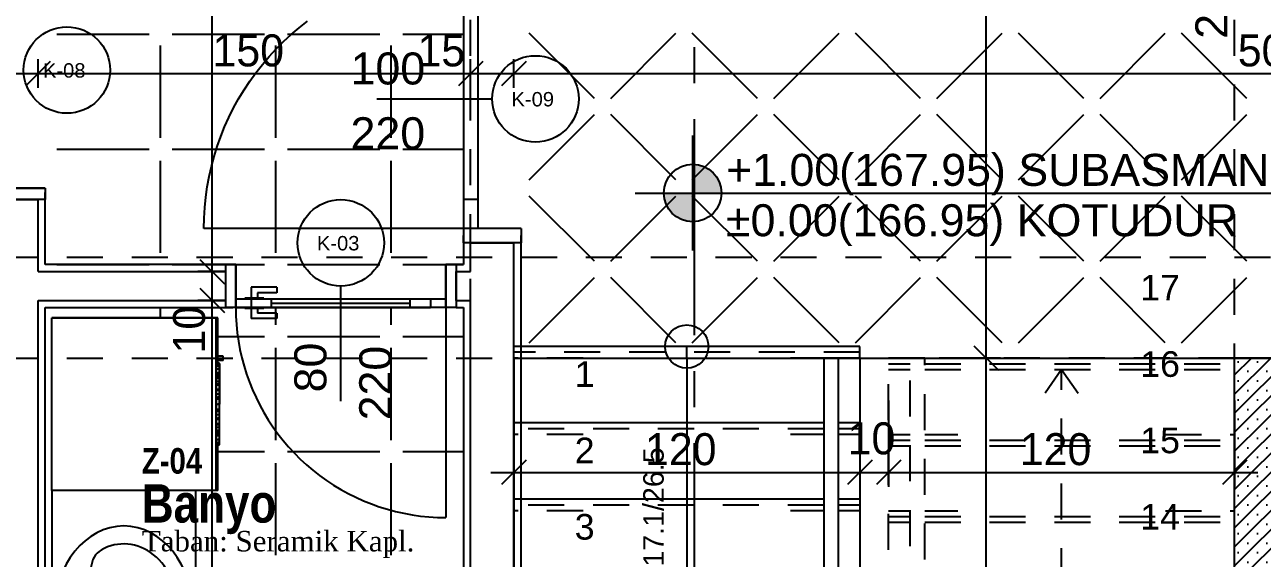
# Model space of a CAD drawing. Header units: metres. Extents: x -220 to 294, y -29 to 18.
# Drawn here: x -83.029 to -78.737, y 1.605 to 3.457 of the extents above; entities that cross this region are included whole.
import ezdxf

# ---------------------------------------------------------------- set-up
doc = ezdxf.new("R2010")
doc.units = ezdxf.units.M
doc.header["$MEASUREMENT"] = 0
doc.linetypes.add('CENTER2', pattern=[1.125, 0.75, -0.125, 0.125, -0.125])
doc.linetypes.add('HIDDEN2', pattern=[0.1875, 0.125, -0.0625])
for name, color, linetype in [('Aks', 7, 'Continuous'), ('Duvar', 7, 'Continuous'), ('Kapi_Pencere', 7, 'Continuous'), ('Kot', 7, 'Continuous'), ('Kutuphane', 7, 'Continuous'), ('Mahal', 7, 'Continuous'), ('Mahal_Kenari', 7, 'Continuous'), ('Merdiven', 7, 'Continuous'), ('Olculendirme', 7, 'Continuous'), ('Panel', 7, 'Continuous'), ('Standart', 7, 'Continuous'), ('Tarama', 7, 'Continuous')]:
    doc.layers.add(name, color=color, linetype=linetype)
doc.styles.add('arial_1_18', font='arial.ttf', dxfattribs={"height": 0.2})
doc.styles.add('comic sans ms_1_18', font='comic.ttf', dxfattribs={"height": 0.2})
doc.styles.add('swis721 cn btbold_1_18', font='swisscb.ttf', dxfattribs={"height": 0.2})
doc.styles.add('times new roman tur_1_18', font='times.ttf', dxfattribs={"height": 0.2})

msp = doc.modelspace()

# ---------------------------------------------------------------- hatches: boundary and pattern name
at = {"layer": 'Panel', "linetype": 'Continuous', "lineweight": -3}
h = msp.add_hatch(dxfattribs=at)
h.set_pattern_fill('SACNCR', color=59, scale=0.5, style=0)
h.paths.add_polyline_path([(-78.833, -0.2), (-78.833, 2.3), (-78.583, 2.3), (-78.583, -0.2)])
at = {"layer": 'Standart', "linetype": 'Continuous', "lineweight": -3}
for points in [[(-80.6125, 2.8729), (-80.6132, 2.8841), (-80.615, 2.8951), (-80.6181, 2.9059), (-80.6224, 2.9163), (-80.6279, 2.9261), (-80.6344, 2.9352), (-80.6418, 2.9436), (-80.6502, 2.9511), (-80.6593, 2.9576), (-80.6691, 2.963), (-80.6795, 2.9673), (-80.6903, 2.9704), (-80.7013, 2.9723), (-80.7125, 2.9729), (-80.7125, 2.8729)], [(-80.8125, 2.8729), (-80.8119, 2.8617), (-80.81, 2.8506), (-80.8069, 2.8399), (-80.8026, 2.8295), (-80.7972, 2.8197), (-80.7907, 2.8105), (-80.7832, 2.8022), (-80.7749, 2.7947), (-80.7657, 2.7882), (-80.7559, 2.7828), (-80.7456, 2.7785), (-80.7348, 2.7754), (-80.7237, 2.7735), (-80.7125, 2.7729), (-80.7125, 2.8729)]]:
    msp.add_hatch(color=216, dxfattribs=at).paths.add_polyline_path(points)

# ---------------------------------------------------------------- linework, layer by layer
at = {"layer": 'Aks', "color": 248, "linetype": 'HIDDEN2', "lineweight": -3}
for points in [[(-81.483, -0.7), (-81.483, 9)], [(-78.833, -0.7), (-78.833, 9)], [(-87.383, 2.65), (-70.2342, 2.65)], [(-87.383, 2.3), (-70.2342, 2.3)]]:
    msp.add_lwpolyline(points, dxfattribs=at)
at = {"layer": 'Duvar', "color": 166, "linetype": 'Continuous', "lineweight": -3}
for points in [[(-83.083, 2.85), (-82.983, 2.85)], [(-82.983, 2.6), (-82.983, 2.85)], [(-81.483, 2.6), (-81.483, 2.7)], [(-81.483, 2.7), (-81.333, 2.7)], [(-81.333, 2.5), (-81.333, 2.7)], [(-82.983, 2.6), (-82.333, 2.6)], [(-82.333, 2.6), (-82.333, 2.5)], [(-81.533, 2.6), (-81.483, 2.6)], [(-81.533, 2.5), (-81.533, 2.6)], [(-82.983, 2.5), (-82.333, 2.5)], [(-82.983, -0.05), (-82.983, 2.5)], [(-81.533, 2.5), (-81.483, 2.5)], [(-81.483, 1.55), (-81.483, 2.5)], [(-81.333, 2.3), (-81.333, 2.5)], [(-81.333, 1.55), (-81.333, 2.3)]]:
    msp.add_lwpolyline(points, dxfattribs=at)
at = {"layer": 'Duvar', "color": 187, "linetype": 'Continuous', "lineweight": -3}
for points in [[(-82.958, 2.85), (-82.958, 2.875)], [(-82.958, 2.625), (-82.958, 2.85)], [(-81.508, 2.7), (-81.508, 2.725)], [(-81.308, 2.7), (-81.308, 2.725)], [(-81.508, 2.7), (-81.508, 2.625)], [(-81.308, 2.5), (-81.308, 2.7)], [(-82.333, 2.625), (-82.958, 2.625)], [(-82.333, 2.625), (-82.308, 2.625)], [(-81.533, 2.625), (-81.558, 2.625)], [(-81.508, 2.625), (-81.533, 2.625)], [(-81.308, 2.3), (-81.308, 2.5)], [(-82.958, 2.475), (-82.333, 2.475)], [(-82.958, -0.025), (-82.958, 2.475)], [(-82.333, 2.475), (-82.308, 2.475)], [(-81.533, 2.475), (-81.558, 2.475)], [(-81.533, 2.475), (-81.508, 2.475)], [(-81.508, 2.475), (-81.508, 1.55)], [(-81.308, 1.55), (-81.308, 2.3)]]:
    msp.add_lwpolyline(points, dxfattribs=at)
at = {"layer": 'Kapi_Pencere', "color": 98, "linetype": 'Continuous', "lineweight": -3}
for points in [[(-81.508, 3.55), (-81.508, 2.85)], [(-81.458, 3.55), (-81.458, 2.85)], [(-82.1048, 3.4237), (-82.0772, 3.4471)], [(-82.0772, 3.4471), (-82.0487, 3.4695)], [(-82.1571, 3.3735), (-82.1314, 3.3991)], [(-82.1314, 3.3991), (-82.1048, 3.4237)], [(-82.1817, 3.3468), (-82.1571, 3.3735)], [(-82.2275, 3.2907), (-82.2051, 3.3192)], [(-82.2051, 3.3192), (-82.1817, 3.3468)], [(-82.2487, 3.2613), (-82.2275, 3.2907)], [(-82.2874, 3.2), (-82.2687, 3.231)], [(-82.2687, 3.231), (-82.2487, 3.2613)], [(-82.3049, 3.1683), (-82.2874, 3.2)], [(-81.808, 3.2), (-81.408, 3.2)], [(-82.336, 3.1028), (-82.3211, 3.1358)], [(-82.3211, 3.1358), (-82.3049, 3.1683)], [(-82.3495, 3.0691), (-82.336, 3.1028)], [(-82.3617, 3.035), (-82.3495, 3.0691)], [(-82.3725, 3.0004), (-82.3617, 3.035)], [(-82.3898, 2.93), (-82.3818, 2.9654)], [(-82.3818, 2.9654), (-82.3725, 3.0004)], [(-82.3963, 2.8944), (-82.3898, 2.93)], [(-83.108, 2.89), (-82.958, 2.89)], [(-82.958, 2.89), (-83.078, 2.89)], [(-82.958, 2.89), (-82.958, 2.85)], [(-82.4014, 2.8585), (-82.3963, 2.8944)], [(-82.958, 2.85), (-83.108, 2.85)], [(-82.4051, 2.8224), (-82.4014, 2.8585)], [(-81.508, 2.85), (-81.508, 2.75)], [(-81.458, 2.85), (-81.508, 2.85)], [(-81.458, 2.85), (-81.458, 2.75)], [(-82.4073, 2.7862), (-82.4051, 2.8224)], [(-82.408, 2.75), (-82.4073, 2.7862)], [(-81.508, 2.75), (-82.408, 2.75)], [(-81.508, 2.75), (-81.508, 2.7)], [(-81.458, 2.75), (-81.508, 2.75)], [(-81.308, 2.75), (-81.508, 2.75)], [(-81.308, 2.75), (-81.458, 2.75)], [(-81.308, 2.75), (-81.308, 2.7)], [(-81.308, 2.7), (-81.508, 2.7)], [(-82.333, 2.625), (-82.333, 2.475)], [(-82.2974, 2.625), (-82.333, 2.625)], [(-82.2974, 2.625), (-82.2974, 2.505)], [(-82.2974, 2.475), (-82.2974, 2.625)], [(-81.5686, 2.625), (-81.5686, 2.505)], [(-81.533, 2.625), (-81.5686, 2.625)], [(-81.5686, 2.475), (-81.5686, 2.625)], [(-81.533, 2.625), (-81.533, 2.475)], [(-82.2441, 2.5457), (-82.2441, 2.5082)], [(-82.1552, 2.5457), (-82.2441, 2.5457)], [(-82.1552, 2.5457), (-82.1552, 2.527)], [(-81.933, 2.15), (-81.933, 2.55)], [(-82.2974, 2.505), (-82.2974, 2.475)], [(-82.2663, 2.505), (-82.2974, 2.505)], [(-82.2441, 2.505), (-82.2974, 2.505)], [(-82.2497, 2.5082), (-82.2663, 2.5082)], [(-82.2663, 2.5082), (-82.2663, 2.505)], [(-82.2497, 2.505), (-82.2663, 2.505)], [(-82.2441, 2.5082), (-82.2497, 2.5082)], [(-82.2497, 2.5082), (-82.2497, 2.505)], [(-82.2441, 2.505), (-82.2497, 2.505)], [(-82.2386, 2.5082), (-82.2441, 2.5082)], [(-82.2441, 2.5082), (-82.2441, 2.5082)], [(-82.2386, 2.505), (-82.2441, 2.505)], [(-82.2441, 2.505), (-82.2441, 2.505)], [(-82.2441, 2.505), (-82.2441, 2.475)], [(-82.2274, 2.5082), (-82.2386, 2.5082)], [(-82.2274, 2.505), (-82.2386, 2.505)], [(-82.2219, 2.5082), (-82.2274, 2.5082)], [(-82.2219, 2.505), (-82.2274, 2.505)], [(-82.1552, 2.527), (-82.2219, 2.527)], [(-82.2219, 2.527), (-82.2219, 2.5082)], [(-82.2163, 2.5082), (-82.2219, 2.5082)], [(-82.2219, 2.5082), (-82.2219, 2.5082)], [(-82.2163, 2.505), (-82.2219, 2.505)], [(-82.2163, 2.5082), (-82.2163, 2.505)], [(-82.1997, 2.5082), (-82.2163, 2.5082)], [(-82.1997, 2.505), (-82.2163, 2.505)], [(-82.1997, 2.5082), (-82.1997, 2.505)], [(-82.173, 2.505), (-82.1997, 2.505)], [(-81.693, 2.505), (-82.173, 2.505)], [(-82.173, 2.475), (-82.173, 2.505)], [(-81.693, 2.4895), (-82.173, 2.4895)], [(-81.693, 2.475), (-81.693, 2.505)], [(-81.6219, 2.505), (-81.693, 2.505)], [(-81.5686, 2.505), (-81.6219, 2.505)], [(-81.6219, 2.505), (-81.6219, 2.475)], [(-81.5686, 2.505), (-81.5686, 2.475)], [(-82.2974, 2.475), (-82.333, 2.475)], [(-82.2663, 2.475), (-82.2974, 2.475)], [(-82.2974, 2.475), (-82.2441, 2.475)], [(-82.2974, 2.475), (-82.2968, 2.4457)], [(-82.2663, 2.475), (-82.2663, 2.4718)], [(-82.2497, 2.475), (-82.2663, 2.475)], [(-82.2497, 2.4718), (-82.2663, 2.4718)], [(-82.2497, 2.475), (-82.2497, 2.4718)], [(-82.2441, 2.475), (-82.2497, 2.475)], [(-82.2441, 2.4718), (-82.2497, 2.4718)], [(-82.2386, 2.475), (-82.2441, 2.475)], [(-82.2441, 2.475), (-82.2441, 2.475)], [(-82.2441, 2.475), (-81.6219, 2.475)], [(-82.2386, 2.4718), (-82.2441, 2.4718)], [(-82.2441, 2.4718), (-82.2441, 2.4718)], [(-82.2441, 2.4718), (-82.2441, 2.4375)], [(-82.2274, 2.475), (-82.2386, 2.475)], [(-82.2274, 2.4718), (-82.2386, 2.4718)], [(-82.2219, 2.475), (-82.2274, 2.475)], [(-82.2219, 2.4718), (-82.2274, 2.4718)], [(-82.2163, 2.475), (-82.2219, 2.475)], [(-82.2219, 2.475), (-82.2219, 2.475)], [(-82.2163, 2.4718), (-82.2219, 2.4718)], [(-82.2219, 2.4718), (-82.2219, 2.4718)], [(-82.2219, 2.4718), (-82.2219, 2.4563)], [(-82.1552, 2.4563), (-82.2219, 2.4563)], [(-82.2163, 2.475), (-82.2163, 2.4718)], [(-82.1997, 2.475), (-82.2163, 2.475)], [(-82.1997, 2.4718), (-82.2163, 2.4718)], [(-82.1997, 2.475), (-82.1997, 2.4718)], [(-82.173, 2.475), (-82.1997, 2.475)], [(-81.693, 2.475), (-82.173, 2.475)], [(-82.1552, 2.4563), (-82.1552, 2.4375)], [(-81.6219, 2.475), (-81.693, 2.475)], [(-81.5686, 2.475), (-81.6219, 2.475)], [(-81.533, 2.475), (-81.5686, 2.475)], [(-81.5686, 2.475), (-81.5686, 1.7461)], [(-82.2968, 2.4457), (-82.2951, 2.4163)], [(-82.2951, 2.4163), (-82.2921, 2.3871)], [(-82.1552, 2.4375), (-82.2441, 2.4375)], [(-82.2921, 2.3871), (-82.288, 2.3581)], [(-82.288, 2.3581), (-82.2827, 2.3292)], [(-82.2827, 2.3292), (-82.2763, 2.3006)], [(-82.2763, 2.3006), (-82.2687, 2.2722)], [(-82.2687, 2.2722), (-82.2599, 2.2442)], [(-82.2599, 2.2442), (-82.2501, 2.2165)], [(-82.2501, 2.2165), (-82.2391, 2.1893)], [(-82.2391, 2.1893), (-82.2271, 2.1625)], [(-82.2271, 2.1625), (-82.214, 2.1363)], [(-82.214, 2.1363), (-82.1998, 2.1106)], [(-82.1998, 2.1106), (-82.1846, 2.0854)], [(-82.1846, 2.0854), (-82.1684, 2.0609)], [(-82.1684, 2.0609), (-82.1513, 2.0371)], [(-82.1513, 2.0371), (-82.1332, 2.014)], [(-82.1332, 2.014), (-82.1141, 1.9917)], [(-82.1141, 1.9917), (-82.0942, 1.9701)], [(-82.0942, 1.9701), (-82.0735, 1.9493)], [(-82.0735, 1.9493), (-82.0519, 1.9294)], [(-82.0519, 1.9294), (-82.0295, 1.9104)], [(-82.0295, 1.9104), (-82.0064, 1.8923)], [(-82.0064, 1.8923), (-81.9826, 1.8751)], [(-81.9826, 1.8751), (-81.9581, 1.859)], [(-81.9581, 1.859), (-81.933, 1.8438)], [(-81.933, 1.8438), (-81.9073, 1.8296)], [(-81.9073, 1.8296), (-81.881, 1.8165)], [(-81.881, 1.8165), (-81.8543, 1.8044)], [(-81.8543, 1.8044), (-81.827, 1.7935)], [(-81.827, 1.7935), (-81.7994, 1.7836)], [(-81.7994, 1.7836), (-81.7713, 1.7749)], [(-81.7713, 1.7749), (-81.743, 1.7673)], [(-81.743, 1.7673), (-81.7143, 1.7608)], [(-81.7143, 1.7608), (-81.6855, 1.7556)], [(-81.6855, 1.7556), (-81.6564, 1.7514)], [(-81.6564, 1.7514), (-81.6272, 1.7485)], [(-81.6272, 1.7485), (-81.5979, 1.7467)], [(-81.5979, 1.7467), (-81.5686, 1.7461)]]:
    msp.add_lwpolyline(points, dxfattribs=at)
for centre in [(-82.883, 3.3), (-81.258, 3.2), (-81.933, 2.7)]:
    msp.add_circle(centre, 0.15, dxfattribs=at)
at = {"layer": 'Kutuphane', "color": 253, "linetype": 'Continuous', "lineweight": -3}
for points in [[(-82.9356, 2.4401), (-82.3652, 2.4401)], [(-82.9356, 1.8401), (-82.9356, 2.4401)], [(-82.3593, 2.4401), (-82.9356, 2.4401)], [(-82.3652, 2.4401), (-82.3652, 1.8401)], [(-82.3652, 2.4148), (-82.3652, 2.4401)], [(-82.3652, 2.2767), (-82.3652, 2.4148)], [(-82.3652, 2.4148), (-82.3652, 2.4148)], [(-82.3652, 2.4148), (-82.3652, 2.3964)], [(-82.3652, 2.4073), (-82.3652, 2.4069)], [(-82.3652, 2.4069), (-82.3652, 2.4073)], [(-82.3652, 2.4069), (-82.3652, 2.4057)], [(-82.3652, 2.4057), (-82.3652, 2.4069)], [(-82.3652, 2.4057), (-82.3652, 2.4038)], [(-82.3652, 2.4038), (-82.3652, 2.4057)], [(-82.3652, 2.4038), (-82.3652, 2.4012)], [(-82.3652, 2.4012), (-82.3652, 2.4038)], [(-82.3593, 2.2811), (-82.3593, 2.4401)], [(-82.3652, 2.4012), (-82.3652, 2.3979)], [(-82.3652, 2.3979), (-82.3652, 2.4012)], [(-82.3652, 2.3979), (-82.3652, 2.3942)], [(-82.3652, 2.3942), (-82.3652, 2.3979)], [(-82.3652, 2.3942), (-82.3652, 2.39)], [(-82.3652, 2.39), (-82.3652, 2.3942)], [(-82.3652, 2.39), (-82.3652, 2.3856)], [(-82.3652, 2.3856), (-82.3652, 2.39)], [(-82.3652, 2.3856), (-82.3652, 2.3811)], [(-82.3652, 2.3811), (-82.3652, 2.3856)], [(-82.3652, 2.3837), (-82.3652, 2.3784)], [(-82.3652, 2.3811), (-82.3652, 2.3765)], [(-82.3652, 2.3765), (-82.3652, 2.3811)], [(-82.3652, 2.3765), (-82.3652, 2.3721)], [(-82.3652, 2.3721), (-82.3652, 2.3765)], [(-82.3652, 2.3721), (-82.3652, 2.3679)], [(-82.3652, 2.3679), (-82.3652, 2.3721)], [(-82.3652, 2.3679), (-82.3652, 2.3642)], [(-82.3652, 2.3642), (-82.3652, 2.3679)], [(-82.3652, 2.3657), (-82.3652, 2.3258)], [(-82.3652, 2.3642), (-82.3652, 2.3609)], [(-82.3652, 2.3609), (-82.3652, 2.3642)], [(-82.3652, 2.3609), (-82.3652, 2.3583)], [(-82.3652, 2.3583), (-82.3652, 2.3609)], [(-82.3652, 2.3583), (-82.3652, 2.3564)], [(-82.3652, 2.3564), (-82.3652, 2.3583)], [(-82.3652, 2.3564), (-82.3652, 2.3552)], [(-82.3652, 2.3552), (-82.3652, 2.3564)], [(-82.3652, 2.3552), (-82.3652, 2.3548)], [(-82.3652, 2.3548), (-82.3652, 2.3552)], [(-82.3652, 2.3367), (-82.3652, 2.3363)], [(-82.3652, 2.3363), (-82.3652, 2.3367)], [(-82.3652, 2.3363), (-82.3652, 2.3351)], [(-82.3652, 2.3351), (-82.3652, 2.3363)], [(-82.3652, 2.3351), (-82.3652, 2.3332)], [(-82.3652, 2.3332), (-82.3652, 2.3351)], [(-82.3652, 2.3332), (-82.3652, 2.3306)], [(-82.3652, 2.3306), (-82.3652, 2.3332)], [(-82.3652, 2.3306), (-82.3652, 2.3273)], [(-82.3652, 2.3273), (-82.3652, 2.3306)], [(-82.3652, 2.3273), (-82.3652, 2.3236)], [(-82.3652, 2.3236), (-82.3652, 2.3273)], [(-82.3652, 2.3236), (-82.3652, 2.3194)], [(-82.3652, 2.3194), (-82.3652, 2.3236)], [(-82.3652, 2.3194), (-82.3652, 2.315)], [(-82.3652, 2.315), (-82.3652, 2.3194)], [(-82.3652, 2.315), (-82.3652, 2.3105)], [(-82.3652, 2.3105), (-82.3652, 2.315)], [(-82.3652, 2.3078), (-82.3652, 2.3131)], [(-82.3652, 2.3105), (-82.3652, 2.3059)], [(-82.3652, 2.3059), (-82.3652, 2.3105)], [(-82.3652, 2.3059), (-82.3652, 2.3015)], [(-82.3652, 2.3015), (-82.3652, 2.3059)], [(-82.3652, 2.3015), (-82.3652, 2.2973)], [(-82.3652, 2.2973), (-82.3652, 2.3015)], [(-82.3652, 2.2973), (-82.3652, 2.2936)], [(-82.3652, 2.2936), (-82.3652, 2.2973)], [(-82.3652, 2.2951), (-82.3652, 2.2767)], [(-82.3652, 2.2936), (-82.3652, 2.2903)], [(-82.3652, 2.2903), (-82.3652, 2.2936)], [(-82.3652, 2.2903), (-82.3652, 2.2877)], [(-82.3652, 2.2877), (-82.3652, 2.2903)], [(-82.3652, 2.2877), (-82.3652, 2.2858)], [(-82.3652, 2.2858), (-82.3652, 2.2877)], [(-82.3652, 2.2858), (-82.3652, 2.2846)], [(-82.3652, 2.2846), (-82.3652, 2.2858)], [(-82.3652, 2.2846), (-82.3652, 2.2842)], [(-82.3652, 2.2842), (-82.3652, 2.2846)], [(-82.3652, 2.2818), (-82.3652, 2.2797)], [(-82.3532, 2.2818), (-82.3652, 2.2818)], [(-82.3652, 2.1401), (-82.3652, 2.2818)], [(-82.3652, 2.2797), (-82.3532, 2.2797)], [(-82.3652, 2.2797), (-82.3652, 2.1401)], [(-82.3652, 2.2797), (-82.3652, 2.2733)], [(-82.3652, 2.2767), (-82.3652, 2.2767)], [(-82.3652, 1.8401), (-82.3652, 2.2767)], [(-82.3416, 2.3067), (-82.3593, 2.3067)], [(-82.3416, 2.292), (-82.3593, 2.292)], [(-82.3532, 2.2818), (-82.3593, 2.2818)], [(-82.3532, 2.2797), (-82.3593, 2.2797)], [(-82.3532, 2.271), (-82.3532, 2.2818)], [(-82.3532, 2.2797), (-82.3532, 2.2818)], [(-82.3532, 2.1401), (-82.3532, 2.2818)], [(-82.3532, 2.2797), (-82.3532, 2.1401)], [(-82.3532, 2.2733), (-82.3532, 2.2797)], [(-82.3416, 2.292), (-82.3416, 2.3067)], [(-82.3652, 2.2733), (-82.3532, 2.2733)], [(-82.3652, 2.2733), (-82.3652, 2.1401)], [(-82.3652, 2.2733), (-82.3652, 2.2628)], [(-82.3652, 2.2628), (-82.3532, 2.2628)], [(-82.3652, 2.2628), (-82.3652, 2.1401)], [(-82.3652, 2.2628), (-82.3652, 2.2487)], [(-82.3652, 2.2487), (-82.3532, 2.2487)], [(-82.3652, 2.2487), (-82.3652, 2.1401)], [(-82.3652, 2.2487), (-82.3652, 2.2312)], [(-82.3652, 2.2444), (-82.3652, 2.2428)], [(-82.3532, 2.2444), (-82.3652, 2.2444)], [(-82.3652, 2.1401), (-82.3652, 2.2444)], [(-82.3652, 2.2428), (-82.3532, 2.2428)], [(-82.3652, 2.2428), (-82.3652, 2.1401)], [(-82.3652, 2.2428), (-82.3652, 2.2381)], [(-82.3652, 2.2381), (-82.3532, 2.2381)], [(-82.3652, 2.2381), (-82.3652, 2.1401)], [(-82.3652, 2.2381), (-82.3652, 2.2304)], [(-82.3532, 2.2733), (-82.3593, 2.2733)], [(-82.3532, 2.2628), (-82.3593, 2.2628)], [(-82.3532, 2.2487), (-82.3593, 2.2487)], [(-82.3532, 2.2733), (-82.3532, 2.1401)], [(-82.3532, 2.2628), (-82.3532, 2.2733)], [(-82.3532, 2.271), (-82.3532, 2.2403)], [(-82.3532, 2.2628), (-82.3532, 2.1401)], [(-82.3532, 2.2487), (-82.3532, 2.2628)], [(-82.3532, 2.2487), (-82.3532, 2.1401)], [(-82.3532, 2.2312), (-82.3532, 2.2487)], [(-82.3532, 2.2365), (-82.3532, 2.2444)], [(-82.3532, 2.2428), (-82.3532, 2.2444)], [(-82.3532, 2.1401), (-82.3532, 2.2444)], [(-82.3532, 2.2428), (-82.3532, 2.1401)], [(-82.3532, 2.2381), (-82.3532, 2.2428)], [(-82.3532, 2.1943), (-82.3532, 2.2403)], [(-82.3532, 2.2381), (-82.3532, 2.1401)], [(-82.3532, 2.2304), (-82.3532, 2.2381)], [(-82.3532, 2.2139), (-82.3532, 2.2365)], [(-82.3652, 2.2312), (-82.3532, 2.2312)], [(-82.3652, 2.2312), (-82.3652, 2.1401)], [(-82.3652, 2.2312), (-82.3652, 2.2109)], [(-82.3652, 2.2304), (-82.3532, 2.2304)], [(-82.3652, 2.2304), (-82.3652, 2.1401)], [(-82.3652, 2.2304), (-82.3652, 2.22)], [(-82.3652, 2.22), (-82.3532, 2.22)], [(-82.3652, 2.22), (-82.3652, 2.1401)], [(-82.3652, 2.22), (-82.3652, 2.2071)], [(-82.3652, 2.2109), (-82.3532, 2.2109)], [(-82.3652, 2.2109), (-82.3652, 2.1401)], [(-82.3652, 2.2109), (-82.3652, 2.1886)], [(-82.3652, 2.2071), (-82.3532, 2.2071)], [(-82.3652, 2.2071), (-82.3652, 2.1401)], [(-82.3652, 2.2071), (-82.3652, 2.1922)], [(-82.3652, 2.1922), (-82.3532, 2.1922)], [(-82.3652, 2.1922), (-82.3652, 2.1401)], [(-82.3652, 2.1922), (-82.3652, 2.1758)], [(-82.3532, 2.2312), (-82.3593, 2.2312)], [(-82.3532, 2.2109), (-82.3593, 2.2109)], [(-82.3532, 2.2312), (-82.3532, 2.1401)], [(-82.3532, 2.2109), (-82.3532, 2.2312)], [(-82.3532, 2.2304), (-82.3532, 2.1401)], [(-82.3532, 2.22), (-82.3532, 2.2304)], [(-82.3532, 2.22), (-82.3532, 2.1401)], [(-82.3532, 2.2071), (-82.3532, 2.22)], [(-82.3532, 2.18), (-82.3532, 2.2139)], [(-82.3532, 2.2109), (-82.3532, 2.1401)], [(-82.3532, 2.1886), (-82.3532, 2.2109)], [(-82.3532, 2.2071), (-82.3532, 2.1401)], [(-82.3532, 2.1922), (-82.3532, 2.2071)], [(-82.3532, 2.1401), (-82.3532, 2.1943)], [(-82.3532, 2.1922), (-82.3532, 2.1401)], [(-82.3532, 2.1758), (-82.3532, 2.1922)], [(-82.3652, 2.1886), (-82.3532, 2.1886)], [(-82.3652, 2.1886), (-82.3652, 2.1401)], [(-82.3652, 2.1886), (-82.3652, 2.1647)], [(-82.3652, 2.1758), (-82.3532, 2.1758)], [(-82.3652, 2.1758), (-82.3652, 2.1401)], [(-82.3652, 2.1758), (-82.3652, 2.1582)], [(-82.3652, 2.1647), (-82.3532, 2.1647)], [(-82.3652, 2.1647), (-82.3652, 2.1401)], [(-82.3652, 2.1582), (-82.3532, 2.1582)], [(-82.3652, 2.1582), (-82.3652, 2.1401)], [(-82.3532, 2.1886), (-82.3593, 2.1886)], [(-82.3532, 2.1647), (-82.3593, 2.1647)], [(-82.3532, 2.1886), (-82.3532, 2.1401)], [(-82.3532, 2.1647), (-82.3532, 2.1886)], [(-82.3532, 2.1401), (-82.3532, 2.18)], [(-82.3532, 2.1758), (-82.3532, 2.1401)], [(-82.3532, 2.1582), (-82.3532, 2.1758)], [(-82.3532, 2.1647), (-82.3532, 2.1401)], [(-82.3532, 2.1582), (-82.3532, 2.1401)], [(-82.3652, 2.1401), (-82.3532, 2.1401)], [(-82.3652, 2.1401), (-82.3652, 2.1154)], [(-82.3652, 2.0916), (-82.3652, 2.1401)], [(-82.3652, 2.0692), (-82.3652, 2.1401)], [(-82.3652, 2.0489), (-82.3652, 2.1401)], [(-82.3652, 2.0315), (-82.3652, 2.1401)], [(-82.3652, 2.0173), (-82.3652, 2.1401)], [(-82.3652, 2.0068), (-82.3652, 2.1401)], [(-82.3652, 2.0004), (-82.3652, 2.1401)], [(-82.3652, 1.9983), (-82.3652, 2.1401)], [(-82.3652, 2.1401), (-82.3652, 2.1219)], [(-82.3652, 2.1044), (-82.3652, 2.1401)], [(-82.3652, 2.0879), (-82.3652, 2.1401)], [(-82.3652, 2.073), (-82.3652, 2.1401)], [(-82.3652, 2.0601), (-82.3652, 2.1401)], [(-82.3652, 2.0497), (-82.3652, 2.1401)], [(-82.3652, 2.042), (-82.3652, 2.1401)], [(-82.3652, 2.0373), (-82.3652, 2.1401)], [(-82.3652, 2.0357), (-82.3652, 2.1401)], [(-82.3652, 2.1219), (-82.3532, 2.1219)], [(-82.3652, 2.1219), (-82.3652, 2.1044)], [(-82.3652, 2.1154), (-82.3532, 2.1154)], [(-82.3652, 2.1154), (-82.3652, 2.0916)], [(-82.3652, 2.086), (-82.3652, 2.1057)], [(-82.3652, 2.1057), (-82.3652, 2.1057)], [(-82.3652, 2.086), (-82.3652, 2.1057)], [(-82.3652, 2.1044), (-82.3532, 2.1044)], [(-82.3652, 2.1044), (-82.3652, 2.0879)], [(-82.3532, 2.1401), (-82.3593, 2.1401)], [(-82.3532, 2.1154), (-82.3593, 2.1154)], [(-82.3532, 2.0858), (-82.3532, 2.1401)], [(-82.3532, 2.1001), (-82.3532, 2.1401)], [(-82.3532, 2.1154), (-82.3532, 2.1401)], [(-82.3532, 2.0916), (-82.3532, 2.1401)], [(-82.3532, 2.0692), (-82.3532, 2.1401)], [(-82.3532, 2.0489), (-82.3532, 2.1401)], [(-82.3532, 2.0315), (-82.3532, 2.1401)], [(-82.3532, 2.0173), (-82.3532, 2.1401)], [(-82.3532, 2.0068), (-82.3532, 2.1401)], [(-82.3532, 2.0004), (-82.3532, 2.1401)], [(-82.3532, 1.9983), (-82.3532, 2.1401)], [(-82.3532, 2.1219), (-82.3532, 2.1401)], [(-82.3532, 2.1044), (-82.3532, 2.1401)], [(-82.3532, 2.0879), (-82.3532, 2.1401)], [(-82.3532, 2.073), (-82.3532, 2.1401)], [(-82.3532, 2.0601), (-82.3532, 2.1401)], [(-82.3532, 2.0497), (-82.3532, 2.1401)], [(-82.3532, 2.042), (-82.3532, 2.1401)], [(-82.3532, 2.0373), (-82.3532, 2.1401)], [(-82.3532, 2.0357), (-82.3532, 2.1401)], [(-82.3532, 2.1044), (-82.3532, 2.1219)], [(-82.3532, 2.0916), (-82.3532, 2.1154)], [(-82.3532, 2.0879), (-82.3532, 2.1044)], [(-82.3652, 2.0916), (-82.3532, 2.0916)], [(-82.3652, 2.0916), (-82.3652, 2.0692)], [(-82.3652, 2.0879), (-82.3532, 2.0879)], [(-82.3652, 2.0879), (-82.3652, 2.073)], [(-82.3652, 2.086), (-82.3652, 2.086)], [(-82.3652, 2.0646), (-82.3652, 2.0843)], [(-82.3652, 2.0843), (-82.3652, 2.0843)], [(-82.3652, 2.0646), (-82.3652, 2.0843)], [(-82.3652, 2.073), (-82.3532, 2.073)], [(-82.3652, 2.073), (-82.3652, 2.0601)], [(-82.3652, 2.0692), (-82.3532, 2.0692)], [(-82.3652, 2.0692), (-82.3652, 2.0489)], [(-82.3652, 2.0646), (-82.3652, 2.0646)], [(-82.3532, 2.0916), (-82.3593, 2.0916)], [(-82.3532, 2.0692), (-82.3593, 2.0692)], [(-82.3532, 2.0663), (-82.3532, 2.1001)], [(-82.3532, 2.0692), (-82.3532, 2.0916)], [(-82.3532, 2.073), (-82.3532, 2.0879)], [(-82.3532, 2.0398), (-82.3532, 2.0858)], [(-82.3532, 2.0601), (-82.3532, 2.073)], [(-82.3532, 2.0489), (-82.3532, 2.0692)], [(-82.3532, 2.0436), (-82.3532, 2.0663)], [(-82.3652, 2.0601), (-82.3532, 2.0601)], [(-82.3652, 2.0601), (-82.3652, 2.0497)], [(-82.3652, 2.0497), (-82.3532, 2.0497)], [(-82.3652, 2.0497), (-82.3652, 2.042)], [(-82.3652, 2.0489), (-82.3532, 2.0489)], [(-82.3652, 2.0489), (-82.3652, 2.0315)], [(-82.3652, 2.042), (-82.3532, 2.042)], [(-82.3652, 2.042), (-82.3652, 2.0373)], [(-82.3652, 2.0373), (-82.3532, 2.0373)], [(-82.3652, 2.0373), (-82.3652, 2.0357)], [(-82.3652, 2.0357), (-82.3532, 2.0357)], [(-82.3652, 2.0315), (-82.3532, 2.0315)], [(-82.3652, 2.0315), (-82.3652, 2.0173)], [(-82.3652, 2.0173), (-82.3532, 2.0173)], [(-82.3652, 2.0173), (-82.3652, 2.0068)], [(-82.3532, 2.0489), (-82.3593, 2.0489)], [(-82.3532, 2.0315), (-82.3593, 2.0315)], [(-82.3532, 2.0173), (-82.3593, 2.0173)], [(-82.3532, 2.0497), (-82.3532, 2.0601)], [(-82.3532, 2.042), (-82.3532, 2.0497)], [(-82.3532, 2.0315), (-82.3532, 2.0489)], [(-82.3532, 2.0357), (-82.3532, 2.0436)], [(-82.3532, 2.0373), (-82.3532, 2.042)], [(-82.3532, 2.0091), (-82.3532, 2.0398)], [(-82.3532, 2.0357), (-82.3532, 2.0373)], [(-82.3532, 2.0173), (-82.3532, 2.0315)], [(-82.3532, 2.0068), (-82.3532, 2.0173)], [(-82.3652, 2.0068), (-82.3532, 2.0068)], [(-82.3652, 2.0068), (-82.3652, 2.0004)], [(-82.3652, 2.0004), (-82.3532, 2.0004)], [(-82.3652, 2.0004), (-82.3652, 1.9983)], [(-82.3652, 1.9983), (-82.3532, 1.9983)], [(-82.3652, 1.884), (-82.3652, 1.9858)], [(-82.3652, 1.9858), (-82.3652, 1.9858)], [(-82.3652, 1.884), (-82.3652, 1.9858)], [(-82.3532, 2.0068), (-82.3593, 2.0068)], [(-82.3593, 1.8401), (-82.3593, 1.9982)], [(-82.3532, 1.9983), (-82.3532, 2.0091)], [(-82.3532, 2.0004), (-82.3532, 2.0068)], [(-82.3532, 1.9983), (-82.3532, 2.0004)], [(-82.3652, 1.884), (-82.3652, 1.884)], [(-82.3652, 1.8401), (-82.9356, 1.8401)], [(-82.3593, 1.8401), (-82.9356, 1.8401)], [(-82.9356, 1.8401), (-82.9356, 0.9901)], [(-82.4356, 1.8401), (-82.9356, 1.8401)], [(-82.4356, 0.9901), (-82.4356, 1.8401)]]:
    msp.add_lwpolyline(points, dxfattribs=at)
for centre, major_axis, start_param, end_param in [((-82.6856, 1.4168), (0, 0.3002), -1.570796, 1.570796), ((-82.7396, 1.5648), (0, 0.0751), 0.427275, 1.467282), ((-82.6856, 1.4168), (0, 0.2377), -1.570796, 0.427275)]:
    msp.add_ellipse(centre, major_axis=major_axis, ratio=0.801017, start_param=start_param, end_param=end_param, dxfattribs=at)
at = {"layer": 'Mahal_Kenari', "color": 167, "linetype": 'Continuous', "lineweight": -3}
msp.add_lwpolyline([(-81.333, 2.3), (-78.833, 2.3)], dxfattribs=at)
msp.add_lwpolyline([(-81.333, 2.3), (-78.833, 2.3)], dxfattribs=at)
at = {"layer": 'Merdiven', "color": 47, "linetype": 'Continuous', "lineweight": -3}
for points in [[(-80.133, 2.34), (-81.333, 2.34)], [(-81.333, 2.3), (-81.333, 2.34)], [(-80.133, 2.3), (-80.133, 2.34)], [(-81.333, 2.3), (-81.333, 1.15)], [(-80.258, 2.3), (-80.258, 1.15)], [(-80.208, 2.3), (-80.258, 2.3)], [(-80.208, 2.3), (-80.208, 1.15)], [(-80.133, 2.3), (-80.133, 1.15)], [(-79.958, 2.3), (-79.908, 2.3)], [(-80.258, 2.0747), (-81.333, 2.0747)], [(-80.133, 2.0747), (-80.208, 2.0747)], [(-80.258, 1.8095), (-81.333, 1.8095)], [(-80.133, 1.8095), (-80.208, 1.8095)]]:
    msp.add_lwpolyline(points, dxfattribs=at)
at = {"layer": 'Merdiven', "color": 47, "linetype": 'HIDDEN2', "lineweight": -3}
for points in [[(-80.133, 2.32), (-81.333, 2.32)], [(-81.093, 2.3), (-81.333, 2.3)], [(-80.258, 2.3), (-80.373, 2.3)], [(-80.133, 2.3), (-80.208, 2.3)], [(-80.033, 2.3), (-79.958, 2.3)], [(-79.958, 2.3), (-80.033, 2.3)], [(-80.033, 1.1839), (-80.033, 2.3)], [(-80.033, 2.28), (-79.958, 2.28)], [(-79.958, 1.1971), (-79.958, 2.3)], [(-79.958, 2.3), (-79.908, 2.3)], [(-79.908, 2.3), (-79.958, 2.3)], [(-79.908, 1.15), (-79.908, 2.3)], [(-79.908, 2.3), (-79.793, 2.3)], [(-78.833, 2.3), (-79.908, 2.3)], [(-79.908, 2.28), (-78.833, 2.28)], [(-79.073, 2.3), (-78.833, 2.3)], [(-78.833, 1.3955), (-78.833, 2.3)], [(-80.033, 2.26), (-79.958, 2.26)], [(-79.908, 2.26), (-78.833, 2.26)], [(-80.258, 2.0547), (-81.333, 2.0547)], [(-81.093, 2.0347), (-81.333, 2.0347)], [(-80.258, 2.0347), (-80.373, 2.0347)], [(-80.133, 2.0547), (-80.208, 2.0547)], [(-80.133, 2.0347), (-80.208, 2.0347)], [(-80.033, 2.0347), (-79.958, 2.0347)], [(-79.908, 2.0347), (-79.793, 2.0347)], [(-79.073, 2.0347), (-78.833, 2.0347)], [(-80.033, 2.0147), (-79.958, 2.0147)], [(-80.033, 1.9947), (-79.958, 1.9947)], [(-79.908, 2.0147), (-78.833, 2.0147)], [(-79.908, 1.9947), (-78.833, 1.9947)], [(-80.258, 1.7895), (-81.333, 1.7895)], [(-81.093, 1.7695), (-81.333, 1.7695)], [(-80.258, 1.7695), (-80.373, 1.7695)], [(-80.133, 1.7895), (-80.208, 1.7895)], [(-80.133, 1.7695), (-80.208, 1.7695)], [(-80.033, 1.7695), (-79.958, 1.7695)], [(-79.908, 1.7695), (-79.793, 1.7695)], [(-79.073, 1.7695), (-78.833, 1.7695)], [(-80.033, 1.7495), (-79.958, 1.7495)], [(-80.033, 1.7295), (-79.958, 1.7295)], [(-79.908, 1.7495), (-78.833, 1.7495)], [(-79.908, 1.7295), (-78.833, 1.7295)]]:
    msp.add_lwpolyline(points, dxfattribs=at)
at = {"layer": 'Merdiven', "color": 251, "linetype": 'Continuous', "lineweight": -3}
for points in [[(-80.733, 2.3), (-80.733, 2.34)], [(-80.733, 2.3), (-80.733, 1.15)], [(-79.433, 2.26), (-79.4904, 2.1781)], [(-79.433, 2.26), (-79.3756, 2.1781)]]:
    msp.add_lwpolyline(points, dxfattribs=at)
at = {"layer": 'Merdiven', "color": 251, "linetype": 'HIDDEN2', "lineweight": -3}
msp.add_lwpolyline([(-79.433, 1.2897), (-79.433, 2.26)], dxfattribs=at)
at = {"layer": 'Merdiven', "color": 251, "linetype": 'Continuous', "lineweight": -3}
msp.add_circle((-80.733, 2.34), 0.075, dxfattribs=at)
at = {"layer": 'Olculendirme', "color": 47, "linetype": 'Continuous', "lineweight": -3}
for points in [[(-82.3789, -0.28), (-82.3789, 8.58)], [(-79.6947, -0.28), (-79.6947, 8.58)], [(-82.983, 3.2378), (-82.983, 3.3378)], [(-81.483, 3.2378), (-81.483, 3.3378)], [(-81.333, 3.2378), (-81.333, 3.3378)], [(-83.163, 3.2878), (-70.1542, 3.2878)], [(-82.3289, 2.6), (-82.4289, 2.6)], [(-82.3289, 2.5), (-82.4289, 2.5)], [(-79.6447, 2.3), (-79.7447, 2.3)], [(-81.333, 2.153), (-81.333, 1.853)], [(-80.133, 2.153), (-80.133, 1.853)], [(-80.033, 2.153), (-80.033, 1.853)], [(-78.833, 2.153), (-78.833, 1.853)], [(-81.413, 1.903), (-78.753, 1.903)]]:
    msp.add_lwpolyline(points, dxfattribs=at)
at = {"layer": 'Olculendirme', "color": 59, "linetype": 'Continuous', "lineweight": -3}
for points in [[(-82.9406, 3.3303), (-83.0254, 3.2454)], [(-81.4406, 3.3303), (-81.5254, 3.2454)], [(-81.2906, 3.3303), (-81.3754, 3.2454)], [(-82.4214, 2.6424), (-82.3365, 2.5576)], [(-82.4214, 2.5424), (-82.3365, 2.4576)], [(-79.7371, 2.3424), (-79.6523, 2.2576)], [(-81.2906, 1.9454), (-81.3754, 1.8605)], [(-80.0906, 1.9454), (-80.1754, 1.8605)], [(-79.9906, 1.9454), (-80.0754, 1.8605)], [(-78.7906, 1.9454), (-78.8754, 1.8605)]]:
    msp.add_lwpolyline(points, dxfattribs=at)
at = {"layer": 'Panel', "color": 177, "linetype": 'Continuous', "lineweight": -3}
for points in [[(-78.583, 2.3), (-78.833, 2.3)], [(-78.833, -0.2), (-78.833, 2.3)]]:
    msp.add_lwpolyline(points, dxfattribs=at)
at = {"layer": 'Standart', "color": 250, "linetype": 'CENTER2', "lineweight": -3}
msp.add_lwpolyline([(-80.706, -2.1206), (-80.706, 10.0141)], dxfattribs=at)
at = {"layer": 'Standart', "color": 216, "linetype": 'Continuous', "lineweight": -3}
for points in [[(-80.7125, 2.6729), (-80.7125, 3.0729)], [(-80.9125, 2.8729), (-77.8657, 2.8729)]]:
    msp.add_lwpolyline(points, dxfattribs=at)
msp.add_circle((-80.7125, 2.8729), 0.1, dxfattribs=at)
at = {"layer": 'Tarama', "color": 133, "linetype": 'Continuous', "lineweight": -3}
for points in [[(-82.918, 3.425), (-82.598, 3.425)], [(-82.518, 3.425), (-82.198, 3.425)], [(-82.118, 3.425), (-81.798, 3.425)], [(-81.718, 3.425), (-81.508, 3.425)], [(-81.0534, 3.2018), (-81.2797, 3.4281)], [(-80.9969, 3.2018), (-80.7706, 3.4281)], [(-80.4878, 3.2018), (-80.714, 3.4281)], [(-80.4312, 3.2018), (-80.2049, 3.4281)], [(-79.9221, 3.2018), (-80.1483, 3.4281)], [(-79.8655, 3.2018), (-79.6392, 3.4281)], [(-79.3564, 3.2018), (-79.5827, 3.4281)], [(-79.2998, 3.2018), (-79.0735, 3.4281)], [(-78.7907, 3.2018), (-79.017, 3.4281)], [(-82.558, 3.065), (-82.558, 3.385)], [(-82.158, 3.065), (-82.158, 3.385)], [(-81.758, 3.065), (-81.758, 3.385)], [(-81.2797, 2.919), (-81.0534, 3.1452)], [(-80.7706, 2.919), (-80.9969, 3.1452)], [(-80.714, 2.919), (-80.4878, 3.1452)], [(-80.2049, 2.919), (-80.4312, 3.1452)], [(-80.1483, 2.919), (-79.9221, 3.1452)], [(-79.6392, 2.919), (-79.8655, 3.1452)], [(-79.5827, 2.919), (-79.3564, 3.1452)], [(-79.0735, 2.919), (-79.2998, 3.1452)], [(-79.017, 2.919), (-78.7907, 3.1452)], [(-82.918, 3.025), (-82.598, 3.025)], [(-82.518, 3.025), (-82.198, 3.025)], [(-82.118, 3.025), (-81.798, 3.025)], [(-81.718, 3.025), (-81.508, 3.025)], [(-82.558, 2.665), (-82.558, 2.985)], [(-82.158, 2.665), (-82.158, 2.985)], [(-81.758, 2.665), (-81.758, 2.985)], [(-81.0534, 2.6361), (-81.2797, 2.8624)], [(-80.9969, 2.6361), (-80.7706, 2.8624)], [(-80.4878, 2.6361), (-80.714, 2.8624)], [(-80.4312, 2.6361), (-80.2049, 2.8624)], [(-79.9221, 2.6361), (-80.1483, 2.8624)], [(-79.8655, 2.6361), (-79.6392, 2.8624)], [(-79.3564, 2.6361), (-79.5827, 2.8624)], [(-79.2998, 2.6361), (-79.0735, 2.8624)], [(-78.7907, 2.6361), (-79.017, 2.8624)], [(-82.918, 2.625), (-82.598, 2.625)], [(-82.518, 2.625), (-82.198, 2.625)], [(-82.118, 2.625), (-81.798, 2.625)], [(-81.718, 2.625), (-81.508, 2.625)], [(-81.2797, 2.3533), (-81.0534, 2.5796)], [(-80.7706, 2.3533), (-80.9969, 2.5796)], [(-80.714, 2.3533), (-80.4878, 2.5796)], [(-80.2049, 2.3533), (-80.4312, 2.5796)], [(-80.1483, 2.3533), (-79.9221, 2.5796)], [(-79.6392, 2.3533), (-79.8655, 2.5796)], [(-79.5827, 2.3533), (-79.3564, 2.5796)], [(-79.0735, 2.3533), (-79.2998, 2.5796)], [(-79.017, 2.3533), (-78.7907, 2.5796)], [(-82.558, 2.4401), (-82.558, 2.475)], [(-82.158, 2.415), (-82.158, 2.475)], [(-81.758, 2.415), (-81.758, 2.475)], [(-82.3593, 2.375), (-82.198, 2.375)], [(-82.118, 2.375), (-81.798, 2.375)], [(-81.718, 2.375), (-81.508, 2.375)], [(-82.158, 2.015), (-82.158, 2.335)], [(-81.758, 2.015), (-81.758, 2.335)], [(-82.3593, 1.975), (-82.198, 1.975)], [(-82.118, 1.975), (-81.798, 1.975)], [(-81.718, 1.975), (-81.508, 1.975)], [(-82.158, 1.615), (-82.158, 1.935)], [(-81.758, 1.615), (-81.758, 1.935)]]:
    msp.add_lwpolyline(points, dxfattribs=at)

# ---------------------------------------------------------------- texts
at = {"layer": 'Kapi_Pencere', "color": 98, "linetype": 'Continuous', "lineweight": -3, "style": 'arial_1_18'}
for s, p in [('200', (-78.858, 3.4087)), ('80', (-81.983, 2.1808)), ('220', (-81.758, 2.0837))]:
    msp.add_text(s, height=0.11111, rotation=90, dxfattribs=at).set_placement(p)
for s, height, p in [('100', 0.11111, (-81.8993, 3.25)), ('K-08', 0.05, (-82.966, 3.2738)), ('K-09', 0.05, (-81.341, 3.1738)), ('220', 0.11111, (-81.8993, 3.025)), ('K-03', 0.05, (-82.016, 2.6738))]:
    msp.add_text(s, height=height, dxfattribs=at).set_placement(p)
at = {"layer": 'Kot', "color": 19, "linetype": 'Continuous', "lineweight": -3, "style": 'arial_1_18'}
for s, p in [('+1.00(167.95) SUBASMAN KOTU', (-80.5971, 2.8979)), ('±0.00(166.95) KOTUDUR', (-80.5971, 2.7229))]:
    msp.add_text(s, height=0.111111, dxfattribs=at).set_placement(p)
at = {"layer": 'Mahal', "color": 15, "linetype": 'Continuous', "lineweight": -3, "style": 'swis721 cn btbold_1_18'}
for s, height, p in [('Z-04', 0.08889, (-82.6232, 1.8985)), ('Banyo', 0.13333, (-82.6232, 1.7285))]:
    msp.add_text(s, height=height, dxfattribs=at).set_placement(p)
at = {"layer": 'Mahal', "color": 58, "linetype": 'Continuous', "lineweight": -3, "style": 'times new roman tur_1_18'}
msp.add_text('Taban: Seramik Kapl.', height=0.071111, dxfattribs=at).set_placement((-82.6232, 1.6285))
at = {"layer": 'Merdiven', "color": 18, "linetype": 'Continuous', "lineweight": -3, "style": 'arial_1_18'}
for s, height, p in [('17', 0.08889, (-79.1607, 2.5)), ('16', 0.08889, (-79.1607, 2.2347)), ('1', 0.0889, (-81.1218, 2.2)), ('2', 0.0889, (-81.1218, 1.9347)), ('15', 0.08889, (-79.1607, 1.9695)), ('14', 0.08889, (-79.1607, 1.7042)), ('3', 0.0889, (-81.1218, 1.6695))]:
    msp.add_text(s, height=height, dxfattribs=at).set_placement(p)
at = {"layer": 'Merdiven', "color": 59, "linetype": 'Continuous', "lineweight": -3, "style": 'arial_1_18'}
msp.add_text('17 RIHT17.1/26.5', height=0.071111, rotation=450, dxfattribs=at).set_placement((-80.813, 1.2057))
at = {"layer": 'Olculendirme', "color": 19, "linetype": 'Continuous', "lineweight": -3, "style": 'comic sans ms_1_18'}
for s, p in [('150', (-82.3779, 3.3128)), ('15', (-81.667, 3.3128)), ('505', (-78.8219, 3.3128)), ('10', (-80.175, 1.9655)), ('120', (-80.8779, 1.928)), ('120', (-79.5779, 1.928))]:
    msp.add_text(s, height=0.11111, dxfattribs=at).set_placement(p)
msp.add_text('10', height=0.11111, rotation=90, dxfattribs=at).set_placement((-82.4039, 2.316))

doc.saveas('drawing.dxf')
